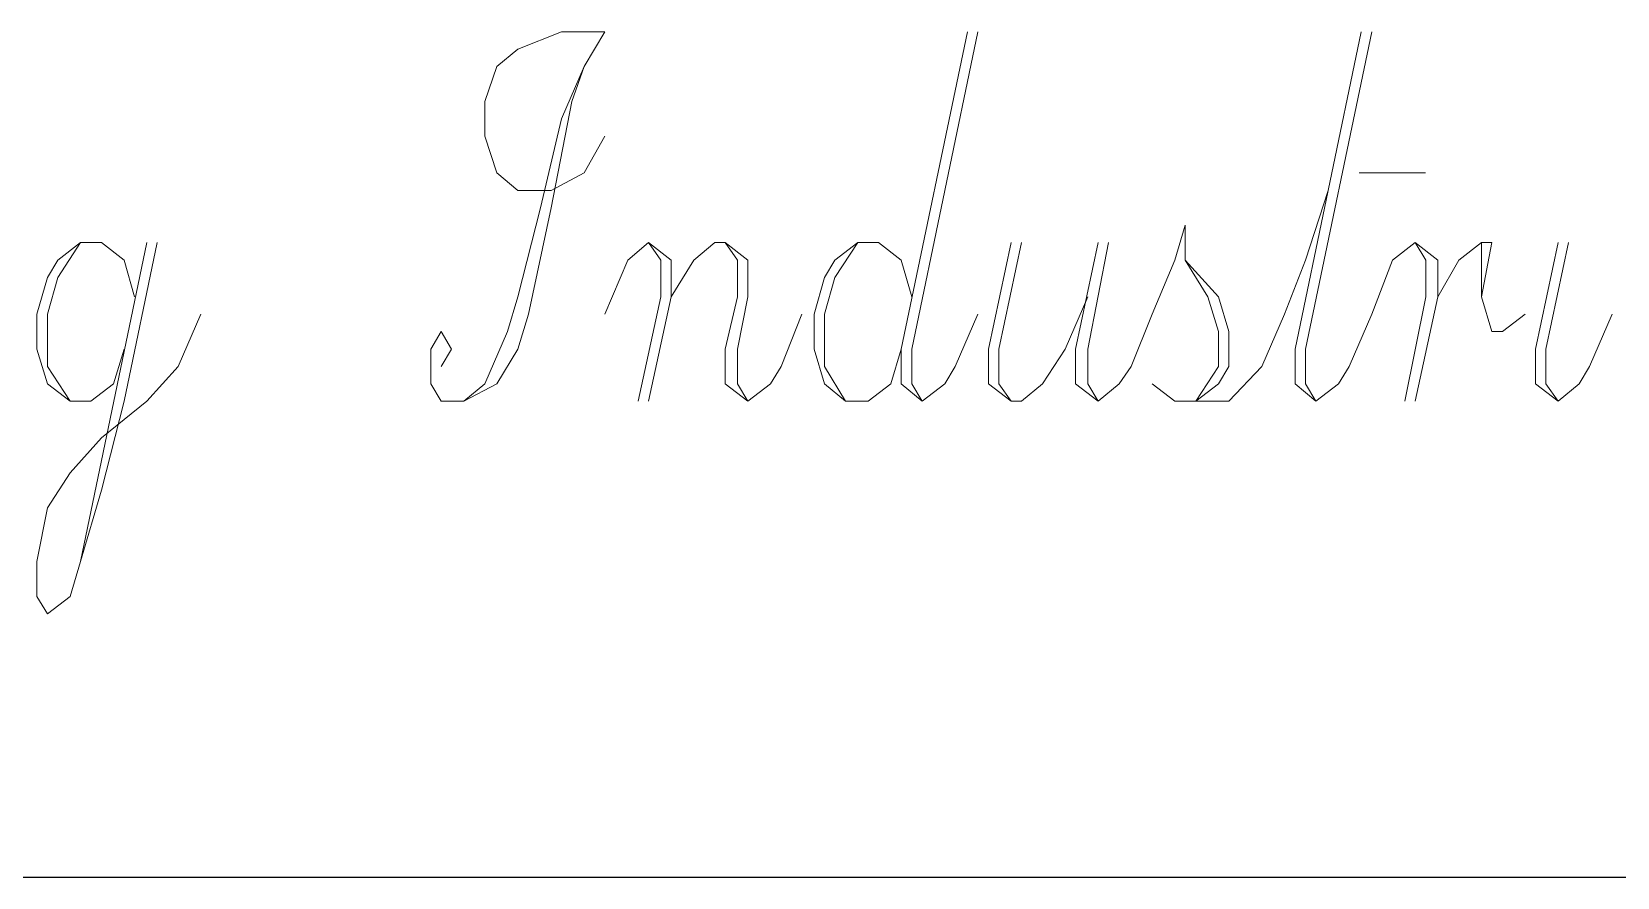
# Model space of a CAD drawing. Extents: x -58 to 229, y -23 to 183.
# Drawn here: x -15.96 to 4.67, y 150 to 160.99 of the extents above; entities that cross this region are included whole.
import ezdxf

# ---------------------------------------------------------------- set-up
doc = ezdxf.new("R2010")
doc.units = 0
doc.header["$LTSCALE"] = 0.25

msp = doc.modelspace()

# ---------------------------------------------------------------- linework, layer by layer
at = {"color": 4, "linetype": 'Continuous'}
msp.add_line((-48, 150), (219, 150), dxfattribs=at)
at = {"color": 4, "lineweight": 0}
for points in [[(-8.5, 159.635), (-8.772, 159.159), (-9.202, 158.932), (-9.633, 158.932), (-9.905, 159.159), (-10.064, 159.635), (-10.064, 160.088), (-9.905, 160.541), (-9.633, 160.768), (-9.066, 160.995), (-8.5, 160.995), (-8.772, 160.541), (-8.93, 160.088), (-9.202, 158.705), (-9.497, 157.322), (-9.633, 156.869), (-9.905, 156.416), (-10.336, 156.189), (-10.631, 156.189), (-10.767, 156.416), (-10.767, 156.869), (-10.631, 157.096), (-10.495, 156.869), (-10.631, 156.642)], [(-3.785, 160.995), (-4.646, 156.869), (-4.646, 156.416), (-4.374, 156.189), (-4.079, 156.416), (-3.943, 156.642), (-3.649, 157.322)], [(-3.649, 160.995), (-4.51, 156.869), (-4.51, 156.416), (-4.374, 156.189)], [(1.338, 160.995), (0.477, 156.869), (0.477, 156.416), (0.749, 156.189), (1.043, 156.416), (1.18, 156.642), (1.474, 157.322)], [(1.474, 160.995), (0.613, 156.869), (0.613, 156.416), (0.749, 156.189)], [(-8.772, 160.541), (-9.066, 159.861), (-9.338, 158.705), (-9.633, 157.549), (-9.769, 157.096), (-10.064, 156.416), (-10.336, 156.189)], [(1.312, 159.159), (2.173, 159.159)], [(-1.382, 156.416), (-1.087, 156.189), (-0.385, 156.189), (0.046, 156.642), (0.341, 157.322), (0.613, 158.025), (0.907, 158.932)], [(-1.382, 157.322), (-1.087, 158.025), (-0.951, 158.479), (-0.951, 158.025), (-0.521, 157.549), (-0.385, 157.096), (-0.385, 156.642), (-0.521, 156.416), (-0.815, 156.189)], [(-14.325, 158.252), (-14.756, 156.189), (-15.051, 155.033), (-15.323, 154.104), (-15.459, 153.65), (-15.754, 153.424), (-15.89, 153.65), (-15.89, 154.104), (-15.754, 154.806), (-15.459, 155.26), (-15.051, 155.713), (-14.461, 156.189), (-14.053, 156.642), (-13.759, 157.322)], [(-14.62, 157.549), (-14.756, 158.025), (-15.051, 158.252), (-15.323, 158.252), (-15.618, 158.025), (-15.754, 157.798), (-15.89, 157.322), (-15.89, 156.869), (-15.754, 156.416), (-15.459, 156.189), (-15.187, 156.189), (-14.892, 156.416), (-14.756, 156.869)], [(-15.323, 158.252), (-15.618, 157.798), (-15.754, 157.322), (-15.754, 156.642), (-15.459, 156.189)], [(-14.461, 158.252), (-15.323, 154.104)], [(-8.5, 157.322), (-8.205, 158.025), (-7.933, 158.252), (-7.638, 158.025), (-7.638, 157.549), (-7.933, 156.189)], [(-7.933, 158.252), (-7.774, 158.025), (-7.774, 157.549), (-8.069, 156.189)], [(-7.638, 157.549), (-7.344, 158.025), (-7.072, 158.252), (-6.936, 158.252), (-6.641, 158.025), (-6.641, 157.549), (-6.777, 156.869), (-6.777, 156.416), (-6.641, 156.189)], [(-6.936, 158.252), (-6.777, 158.025), (-6.777, 157.549), (-6.936, 156.869), (-6.936, 156.416), (-6.641, 156.189), (-6.346, 156.416), (-6.21, 156.642), (-5.938, 157.322)], [(-4.51, 157.549), (-4.646, 158.025), (-4.941, 158.252), (-5.213, 158.252), (-5.508, 158.025), (-5.644, 157.798), (-5.78, 157.322), (-5.78, 156.869), (-5.644, 156.416), (-5.372, 156.189), (-5.077, 156.189), (-4.782, 156.416), (-4.646, 156.869)], [(-5.213, 158.252), (-5.508, 157.798), (-5.644, 157.322), (-5.644, 156.642), (-5.372, 156.189)], [(-3.218, 158.252), (-3.513, 156.869), (-3.513, 156.416), (-3.218, 156.189), (-3.082, 156.189), (-2.81, 156.416), (-2.515, 156.869), (-2.221, 157.549)], [(-3.082, 158.252), (-3.377, 156.869), (-3.377, 156.416), (-3.218, 156.189)], [(-2.085, 158.252), (-2.379, 156.869), (-2.379, 156.416), (-2.085, 156.189), (-1.813, 156.416), (-1.654, 156.642), (-1.382, 157.322)], [(-1.949, 158.252), (-2.221, 156.869), (-2.221, 156.416), (-2.085, 156.189)], [(1.474, 157.322), (1.746, 158.025), (2.041, 158.252), (2.336, 158.025), (2.336, 157.549), (2.041, 156.189)], [(2.041, 158.252), (2.177, 158.025), (2.177, 157.549), (1.905, 156.189)], [(2.336, 157.549), (2.608, 158.025), (2.902, 158.252), (3.038, 158.252), (2.902, 157.549), (2.902, 158.252)], [(3.9, 158.252), (3.605, 156.869), (3.605, 156.416), (3.9, 156.189), (4.172, 156.416), (4.308, 156.642), (4.602, 157.322)], [(4.036, 158.252), (3.741, 156.869), (3.741, 156.416), (3.9, 156.189)], [(-0.951, 158.025), (-0.657, 157.549), (-0.521, 157.096), (-0.521, 156.642), (-0.815, 156.189)], [(2.902, 157.549), (3.038, 157.096), (3.174, 157.096), (3.469, 157.322)]]:
    msp.add_lwpolyline(points, dxfattribs=at)

doc.saveas('drawing.dxf')
